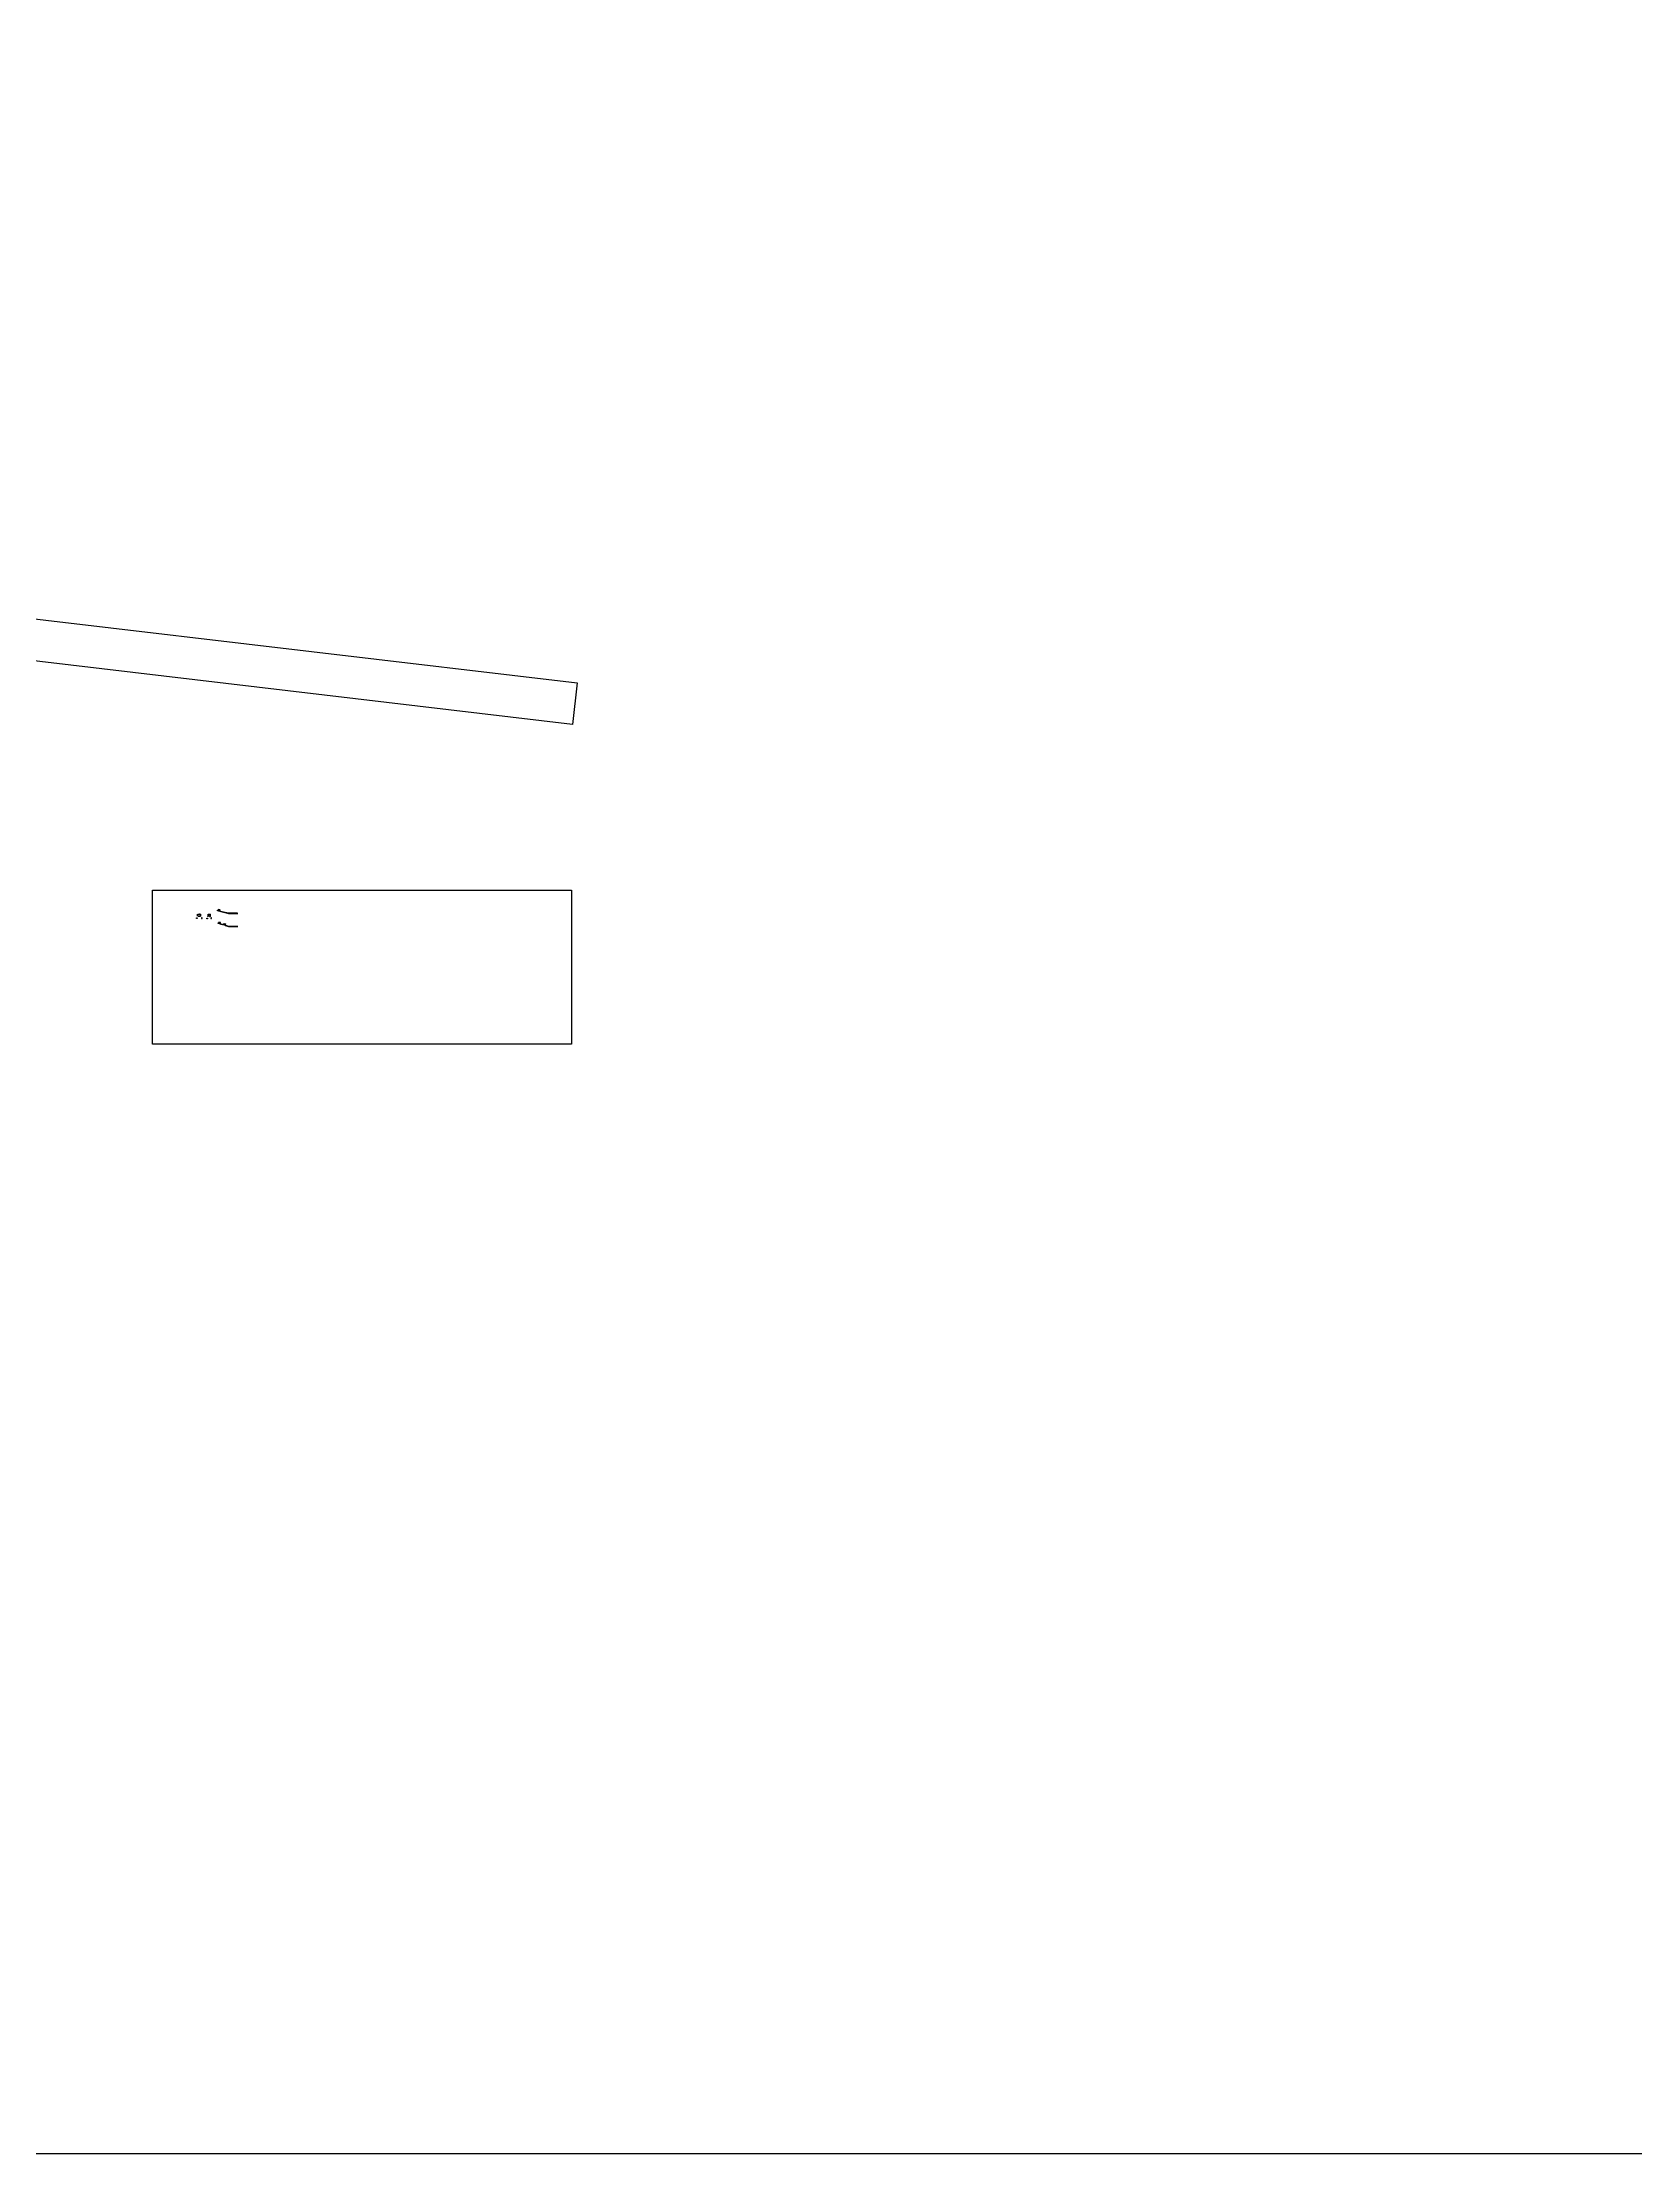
# Model space of a CAD drawing. Extents: x -2575501 to 16617496, y -2334620 to 1078419.
# Drawn here: x 12970839 to 14186391, y -2334620 to -724464 of the extents above; entities that cross this region are included whole.
import ezdxf

# ---------------------------------------------------------------- set-up
doc = ezdxf.new("R2010")
doc.units = 0
doc.header["$LTSCALE"] = 10
doc.header["$MEASUREMENT"] = 0
doc.layers.add('W-FLOAT_BOWL浮筒', color=253, linetype='Continuous')
doc.layers.add('固定锚', color=5, linetype='Continuous')
doc.styles.add('STANDARD_T3', font='simplex.shx', dxfattribs={"width": 0.7, "bigfont": 'gbcbig.shx'})
doc.dimstyles.new('W&&30', dxfattribs={"dimtxt": 105, "dimasz": 30, "dimexe": 75, "dimexo": 90, "dimgap": 30, "dimtad": 1, "dimdec": 0, "dimzin": 0, "dimdsep": 46, "dimtxsty": 'STANDARD_T3', "dimcen": 0.09, "dimclrd": 1, "dimclre": 1, "dimclrt": 7, "dimazin": 2, "dimtfac": 1, "dimtdec": 0, "dimtix": 1, "dimtmove": 2, "dimatfit": 3, "dimfxl": 100, "dimtolj": 1, "dimtzin": 0, "dimarcsym": 0})
doc.dimstyles.new('W&&40', dxfattribs={"dimtxt": 140, "dimasz": 40, "dimexe": 100, "dimexo": 120, "dimgap": 40, "dimtad": 1, "dimdec": 0, "dimzin": 0, "dimdsep": 46, "dimtxsty": 'STANDARD_T3', "dimcen": 0.09, "dimclrd": 1, "dimclre": 1, "dimclrt": 7, "dimazin": 2, "dimtfac": 1, "dimtdec": 0, "dimtix": 1, "dimtmove": 2, "dimatfit": 3, "dimfxl": 100, "dimtolj": 1, "dimtzin": 0, "dimarcsym": 0})

# ---------------------------------------------------------------- blocks, each defined once
blk = doc.blocks.new('*D11')
at = {"layer": 'Defpoints', "color": 0, "transparency": 16777216}
for p in [(13089388, -1390920, 0), (13091888, -1389386), (13091888, -1390884, 0)]:
    blk.add_point(p, dxfattribs=at)
at = {"layer": 'W-FLOAT_BOWL浮筒', "color": 1, "lineweight": -2, "transparency": 16777216}
for p, q in [((13089388, -1390800), (13089388, -1389286)), ((13089428, -1389386), (13091848, -1389386)), ((13091888, -1390764), (13091888, -1389286))]:
    blk.add_line(p, q, dxfattribs=at)
at = {"layer": 'W-FLOAT_BOWL浮筒', "color": 1, "transparency": 16777216}
for points in [[(13089428, -1389379), (13089428, -1389393), (13089388, -1389386)], [(13091848, -1389379), (13091848, -1389393), (13091888, -1389386)]]:
    blk.add_solid(points, dxfattribs=at)
at = {"layer": 'W-FLOAT_BOWL浮筒', "color": 7, "transparency": 16777216, "insert": (13090638, -1389276), "char_height": 140, "attachment_point": 5, "style": 'STANDARD_T3'}
blk.add_mtext('\\A1;2500', dxfattribs=at)
blk = doc.blocks.new('侧面螺丝组2')
for points in [[(-40, 0), (40, 0), (40, -5), (-40, -5)], [(-25, -5), (25, -5), (25, -35), (-25, -35)]]:
    blk.add_lwpolyline(points, close=True)
for points in [[(-25, -5), (-38, -5), (-38, -26, 0.41421356), (-33, -31), (-25, -31)], [(25, -5), (38, -5), (38, -26, -0.41421356), (33, -31), (25, -31)]]:
    blk.add_lwpolyline(points, format="xyb", close=True)
blk = doc.blocks.new('*D15')
at = {"layer": 'Defpoints', "color": 0, "transparency": 16777216}
for p in [(13097299, -1390946, 0), (13099299, -1389412), (13099299, -1390888, 0)]:
    blk.add_point(p, dxfattribs=at)
at = {"layer": 'W-FLOAT_BOWL浮筒', "color": 1, "lineweight": -2, "transparency": 16777216}
for p, q in [((13097299, -1390856), (13097299, -1389337)), ((13097329, -1389412), (13099269, -1389412)), ((13099299, -1390798), (13099299, -1389337))]:
    blk.add_line(p, q, dxfattribs=at)
at = {"layer": 'W-FLOAT_BOWL浮筒', "color": 1, "transparency": 16777216}
for points in [[(13097329, -1389407), (13097329, -1389417), (13097299, -1389412)], [(13099269, -1389407), (13099269, -1389417), (13099299, -1389412)]]:
    blk.add_solid(points, dxfattribs=at)
at = {"layer": 'W-FLOAT_BOWL浮筒', "color": 7, "transparency": 16777216, "insert": (13098299, -1389329), "char_height": 105, "attachment_point": 5, "style": 'STANDARD_T3'}
blk.add_mtext('\\A1;2000', dxfattribs=at)
blk = doc.blocks.new('*D16')
at = {"layer": 'Defpoints', "color": 0, "transparency": 16777216}
for p in [(13097576, -1390785), (13097799, -1389685), (13097878, -1390785, 0)]:
    blk.add_point(p, dxfattribs=at)
at = {"layer": 'W-FLOAT_BOWL浮筒', "color": 1, "lineweight": -2, "transparency": 16777216}
for p, q in [((13097709, -1389685), (13097501, -1389685)), ((13097788, -1390785), (13097501, -1390785)), ((13097576, -1389715), (13097576, -1390755))]:
    blk.add_line(p, q, dxfattribs=at)
at = {"layer": 'W-FLOAT_BOWL浮筒', "color": 1, "transparency": 16777216}
for points in [[(13097571, -1389715), (13097581, -1389715), (13097576, -1389685)], [(13097571, -1390755), (13097581, -1390755), (13097576, -1390785)]]:
    blk.add_solid(points, dxfattribs=at)
at = {"layer": 'W-FLOAT_BOWL浮筒', "color": 7, "transparency": 16777216, "insert": (13097494, -1390235), "char_height": 105, "attachment_point": 5, "rotation": 90, "style": 'STANDARD_T3'}
blk.add_mtext('\\A1;1100', dxfattribs=at)
blk = doc.blocks.new('*D1398')
at = {"layer": 'Defpoints', "color": 0, "transparency": 16777216}
for p in [(13091388, -1389659), (13091388, -1390759), (13091758, -1389659)]:
    blk.add_point(p, dxfattribs=at)
at = {"layer": 'W-FLOAT_BOWL浮筒', "color": 1, "lineweight": -2, "transparency": 16777216}
for p, q in [((13091508, -1389659), (13091858, -1389659)), ((13091508, -1390759), (13091858, -1390759)), ((13091758, -1390719), (13091758, -1389699))]:
    blk.add_line(p, q, dxfattribs=at)
at = {"layer": 'W-FLOAT_BOWL浮筒', "color": 1, "transparency": 16777216}
for points in [[(13091752, -1389699), (13091765, -1389699), (13091758, -1389659)], [(13091752, -1390719), (13091765, -1390719), (13091758, -1390759)]]:
    blk.add_solid(points, dxfattribs=at)
at = {"layer": 'W-FLOAT_BOWL浮筒', "color": 7, "transparency": 16777216, "insert": (13091648, -1390209), "char_height": 140, "attachment_point": 5, "rotation": 90, "style": 'STANDARD_T3'}
blk.add_mtext('\\A1;1100', dxfattribs=at)

msp = doc.modelspace()

# ---------------------------------------------------------------- linework, layer by layer
for p, q in [((13089382.7, -1390909.6, 0), (13089342.7, -1390909.6, 0)), ((13089382.7, -1390911.6, 0), (13089342.7, -1390915.6, 0)), ((13089382.7, -1390913.6, 0), (13089342.7, -1390917.6, 0)), ((13089382.7, -1390917.6, 0), (13089342.7, -1390921.6, 0)), ((13089382.7, -1390919.6, 0), (13089342.7, -1390923.6, 0)), ((13089382.7, -1390923.6, 0), (13089342.7, -1390927.6, 0)), ((13089382.7, -1390925.6, 0), (13089342.7, -1390929.6, 0)), ((13089382.7, -1390929.6, 0), (13089342.7, -1390933.6, 0)), ((13089382.7, -1390931.6, 0), (13089342.7, -1390935.6, 0)), ((13089382.7, -1390935.6, 0), (13089342.7, -1390939.6, 0)), ((13089382.7, -1390937.6, 0), (13089342.7, -1390941.6, 0)), ((13089382.7, -1390941.6, 0), (13089342.7, -1390945.6, 0)), ((13089382.7, -1390943.6, 0), (13089342.7, -1390947.6, 0)), ((13089382.7, -1390947.6, 0), (13089342.7, -1390951.6, 0)), ((13089382.7, -1390949.6, 0), (13089342.7, -1390953.6, 0)), ((13089382.7, -1390953.6, 0), (13089342.7, -1390957.6, 0)), ((13089382.7, -1390955.6, 0), (13089342.7, -1390959.6, 0)), ((13089382.7, -1390959.6, 0), (13089342.7, -1390963.6, 0)), ((13089382.7, -1390961.6, 0), (13089342.7, -1390965.6, 0)), ((13089382.7, -1390965.6, 0), (13089342.7, -1390969.6, 0)), ((13089382.7, -1390967.6, 0), (13089342.7, -1390971.6, 0)), ((13089382.7, -1390971.6, 0), (13089342.7, -1390975.6, 0)), ((13089382.7, -1390973.6, 0), (13089342.7, -1390977.6, 0)), ((13089382.7, -1390977.6, 0), (13089342.7, -1390981.6, 0)), ((13089382.7, -1390979.6, 0), (13089342.7, -1390983.6, 0)), ((13089382.7, -1390983.6, 0), (13089342.7, -1390987.6, 0)), ((13089382.7, -1390985.6, 0), (13089342.7, -1390989.6, 0)), ((13089382.7, -1390884.6, 0), (13089382.7, -1390909.6, 0)), ((13089802.2, -1390776.8), (13089832.1, -1390803.7)), ((13089808.9, -1390759.4), (13089966.9, -1390759.4)), ((13089835.4, -1390823.8), (13089835.4, -1390811.2)), ((13089839.1, -1390851), (13089860.2, -1390868.1)), ((13089845.4, -1390806.7), (13089930.4, -1390806.7)), ((13089858.9, -1390965), (13089858.9, -1390958.9)), ((13089861.9, -1390955.9), (13089863.9, -1390955.9)), ((13089863.9, -1390973.9), (13089863.9, -1390875.9)), ((13089863.9, -1390973.9), (13089869.5, -1391001.9)), ((13089863.9, -1390973.9), (13089911.9, -1390973.9)), ((13089868.7, -1390871.1), (13089907.1, -1390871.1)), ((13089872, -1391003.9), (13089903.9, -1391003.9)), ((13089881.9, -1390964.9), (13089881.9, -1390959.6)), ((13089893.9, -1390964.9), (13089893.9, -1390959.6)), ((13089911.9, -1390973.9), (13089906.3, -1391001.9)), ((13089911.9, -1390973.9), (13089911.9, -1390875.9)), ((13089913.9, -1390955.9), (13089911.9, -1390955.9)), ((13089936.7, -1390851), (13089915.6, -1390868.1)), ((13089916.9, -1390965), (13089916.9, -1390958.9)), ((13089940.4, -1390823.8), (13089940.4, -1390811.2)), ((13089973.6, -1390776.8), (13089943.7, -1390803.7)), ((13090302.2, -1390776.8), (13090332.1, -1390803.7)), ((13090308.9, -1390759.4), (13090466.9, -1390759.4)), ((13090335.4, -1390823.8), (13090335.4, -1390811.2)), ((13090339.1, -1390851), (13090360.2, -1390868.1)), ((13090345.4, -1390806.7), (13090430.4, -1390806.7)), ((13090358.9, -1390965), (13090358.9, -1390958.9)), ((13090361.9, -1390955.9), (13090363.9, -1390955.9)), ((13090363.9, -1390973.9), (13090363.9, -1390875.9)), ((13090363.9, -1390973.9), (13090369.5, -1391001.9)), ((13090363.9, -1390973.9), (13090411.9, -1390973.9)), ((13090368.7, -1390871.1), (13090407.1, -1390871.1)), ((13090372, -1391003.9), (13090403.9, -1391003.9)), ((13090381.9, -1390964.9), (13090381.9, -1390959.6)), ((13090393.9, -1390964.9), (13090393.9, -1390959.6)), ((13090411.9, -1390973.9), (13090406.3, -1391001.9)), ((13090411.9, -1390973.9), (13090411.9, -1390875.9)), ((13090413.9, -1390955.9), (13090411.9, -1390955.9)), ((13090436.7, -1390851), (13090415.6, -1390868.1)), ((13090416.9, -1390965), (13090416.9, -1390958.9)), ((13090440.4, -1390823.8), (13090440.4, -1390811.2)), ((13090473.6, -1390776.8), (13090443.7, -1390803.7)), ((13090802.2, -1390776.8), (13090832.1, -1390803.7)), ((13090808.9, -1390759.4), (13090966.9, -1390759.4)), ((13090835.4, -1390823.8), (13090835.4, -1390811.2)), ((13090839.1, -1390851), (13090860.2, -1390868.1)), ((13090845.4, -1390806.7), (13090930.4, -1390806.7)), ((13090858.9, -1390965), (13090858.9, -1390958.9)), ((13090861.9, -1390955.9), (13090863.9, -1390955.9)), ((13090863.9, -1390973.9), (13090863.9, -1390875.9)), ((13090863.9, -1390973.9), (13090869.5, -1391001.9)), ((13090863.9, -1390973.9), (13090911.9, -1390973.9)), ((13090868.7, -1390871.1), (13090907.1, -1390871.1)), ((13090872, -1391003.9), (13090903.9, -1391003.9)), ((13090881.9, -1390964.9), (13090881.9, -1390959.6)), ((13090893.9, -1390964.9), (13090893.9, -1390959.6)), ((13090911.9, -1390973.9), (13090906.3, -1391001.9)), ((13090911.9, -1390973.9), (13090911.9, -1390875.9)), ((13090913.9, -1390955.9), (13090911.9, -1390955.9)), ((13090936.7, -1390851), (13090915.6, -1390868.1)), ((13090916.9, -1390965), (13090916.9, -1390958.9)), ((13090940.4, -1390823.8), (13090940.4, -1390811.2)), ((13090973.6, -1390776.8), (13090943.7, -1390803.7)), ((13091892.8, -1390862.4, 0), (13091892.8, -1390887.4, 0)), ((13091892.8, -1390887.4, 0), (13091932.8, -1390887.4, 0)), ((13091892.8, -1390889.4, 0), (13091932.8, -1390893.3, 0)), ((13091892.8, -1390891.4, 0), (13091932.8, -1390895.4, 0)), ((13091892.8, -1390895.4, 0), (13091932.8, -1390899.3, 0)), ((13091892.8, -1390897.4, 0), (13091932.8, -1390901.4, 0)), ((13091892.8, -1390901.4, 0), (13091932.8, -1390905.3, 0)), ((13091892.8, -1390903.4, 0), (13091932.8, -1390907.4, 0)), ((13091892.8, -1390907.4, 0), (13091932.8, -1390911.3, 0)), ((13091892.8, -1390909.4, 0), (13091932.8, -1390913.4, 0)), ((13091892.8, -1390913.4, 0), (13091932.8, -1390917.3, 0)), ((13091892.8, -1390915.4, 0), (13091932.8, -1390919.4, 0)), ((13091892.8, -1390919.4, 0), (13091932.8, -1390923.3, 0)), ((13091892.8, -1390921.4, 0), (13091932.8, -1390925.4, 0)), ((13091892.8, -1390925.4, 0), (13091932.8, -1390929.3, 0)), ((13091892.8, -1390927.4, 0), (13091932.8, -1390931.4, 0)), ((13091892.8, -1390931.4, 0), (13091932.8, -1390935.3, 0)), ((13091892.8, -1390933.4, 0), (13091932.8, -1390937.4, 0)), ((13091892.8, -1390937.4, 0), (13091932.8, -1390941.3, 0)), ((13091892.8, -1390939.4, 0), (13091932.8, -1390943.4, 0)), ((13091892.8, -1390943.4, 0), (13091932.8, -1390947.3, 0)), ((13091892.8, -1390945.4, 0), (13091932.8, -1390949.4, 0)), ((13091892.8, -1390949.4, 0), (13091932.8, -1390953.3, 0)), ((13091892.8, -1390951.4, 0), (13091932.8, -1390955.4, 0)), ((13091892.8, -1390955.4, 0), (13091932.8, -1390959.3, 0)), ((13091892.8, -1390957.4, 0), (13091932.8, -1390961.4, 0)), ((13091892.8, -1390961.4, 0), (13091932.8, -1390965.3, 0)), ((13091892.8, -1390963.4, 0), (13091932.8, -1390967.4, 0)), ((13097293.8, -1390935.4, 0), (13097253.8, -1390935.4, 0)), ((13097293.8, -1390937.4, 0), (13097253.8, -1390941.4, 0)), ((13097293.8, -1390939.4, 0), (13097253.8, -1390943.4, 0)), ((13097293.8, -1390943.4, 0), (13097253.8, -1390947.4, 0)), ((13097293.8, -1390945.4, 0), (13097253.8, -1390949.4, 0)), ((13097293.8, -1390949.4, 0), (13097253.8, -1390953.4, 0)), ((13097293.8, -1390951.4, 0), (13097253.8, -1390955.4, 0)), ((13097293.8, -1390955.4, 0), (13097253.8, -1390959.4, 0)), ((13097293.8, -1390957.4, 0), (13097253.8, -1390961.4, 0)), ((13097293.8, -1390961.4, 0), (13097253.8, -1390965.4, 0)), ((13097293.8, -1390963.4, 0), (13097253.8, -1390967.4, 0)), ((13097293.8, -1390967.4, 0), (13097253.8, -1390971.4, 0)), ((13097293.8, -1390969.4, 0), (13097253.8, -1390973.4, 0)), ((13097293.8, -1390973.4, 0), (13097253.8, -1390977.4, 0)), ((13097293.8, -1390975.4, 0), (13097253.8, -1390979.4, 0)), ((13097293.8, -1390979.4, 0), (13097253.8, -1390983.4, 0)), ((13097293.8, -1390981.4, 0), (13097253.8, -1390985.4, 0)), ((13097293.8, -1390985.4, 0), (13097253.8, -1390989.4, 0)), ((13097293.8, -1390987.4, 0), (13097253.8, -1390991.4, 0)), ((13097293.8, -1390991.4, 0), (13097253.8, -1390995.4, 0)), ((13097293.8, -1390993.4, 0), (13097253.8, -1390997.4, 0)), ((13097293.8, -1390997.4, 0), (13097253.8, -1391001.4, 0)), ((13097293.8, -1390999.4, 0), (13097253.8, -1391003.4, 0)), ((13097293.8, -1391003.4, 0), (13097253.8, -1391007.4, 0)), ((13097293.8, -1391005.4, 0), (13097253.8, -1391009.4, 0)), ((13097293.8, -1391009.4, 0), (13097253.8, -1391013.4, 0)), ((13097293.8, -1391011.4, 0), (13097253.8, -1391015.4, 0)), ((13097293.8, -1390910.4, 0), (13097293.8, -1390935.4, 0)), ((13098213.3, -1390802.7), (13098243.2, -1390829.6)), ((13098220, -1390785.2), (13098378, -1390785.2)), ((13098246.5, -1390849.7), (13098246.5, -1390837)), ((13098250.2, -1390876.9), (13098271.3, -1390893.9)), ((13098256.5, -1390832.5), (13098341.5, -1390832.5)), ((13098270, -1390990.9), (13098270, -1390984.7)), ((13098273, -1390981.7), (13098275, -1390981.7)), ((13098275, -1390999.7), (13098275, -1390901.7)), ((13098275, -1390999.7), (13098280.6, -1391027.7)), ((13098275, -1390999.7), (13098323, -1390999.7)), ((13098279.8, -1390896.9), (13098318.2, -1390896.9)), ((13098283, -1391029.7), (13098314.9, -1391029.7)), ((13098293, -1390990.7), (13098293, -1390985.4)), ((13098305, -1390990.7), (13098305, -1390985.4)), ((13098323, -1390999.7), (13098317.4, -1391027.7)), ((13098323, -1390999.7), (13098323, -1390901.7)), ((13098325, -1390981.7), (13098323, -1390981.7)), ((13098347.8, -1390876.9), (13098326.7, -1390893.9)), ((13098328, -1390990.9), (13098328, -1390984.7)), ((13098351.5, -1390849.7), (13098351.5, -1390837)), ((13098384.7, -1390802.7), (13098354.8, -1390829.6)), ((13099303.8, -1390888.2, 0), (13099303.8, -1390913.2, 0)), ((13099303.8, -1390913.2, 0), (13099343.8, -1390913.2, 0)), ((13099303.8, -1390915.2, 0), (13099343.8, -1390919.2, 0)), ((13099303.8, -1390917.2, 0), (13099343.8, -1390921.2, 0)), ((13099303.8, -1390921.2, 0), (13099343.8, -1390925.2, 0)), ((13099303.8, -1390923.2, 0), (13099343.8, -1390927.2, 0)), ((13099303.8, -1390927.2, 0), (13099343.8, -1390931.2, 0)), ((13099303.8, -1390929.2, 0), (13099343.8, -1390933.2, 0)), ((13099303.8, -1390933.2, 0), (13099343.8, -1390937.2, 0)), ((13099303.8, -1390935.2, 0), (13099343.8, -1390939.2, 0)), ((13099303.8, -1390939.2, 0), (13099343.8, -1390943.2, 0)), ((13099303.8, -1390941.2, 0), (13099343.8, -1390945.2, 0)), ((13099303.8, -1390945.2, 0), (13099343.8, -1390949.2, 0)), ((13099303.8, -1390947.2, 0), (13099343.8, -1390951.2, 0)), ((13099303.8, -1390951.2, 0), (13099343.8, -1390955.2, 0)), ((13099303.8, -1390953.2, 0), (13099343.8, -1390957.2, 0)), ((13099303.8, -1390957.2, 0), (13099343.8, -1390961.2, 0)), ((13099303.8, -1390959.2, 0), (13099343.8, -1390963.2, 0)), ((13099303.8, -1390963.2, 0), (13099343.8, -1390967.2, 0)), ((13099303.8, -1390965.2, 0), (13099343.8, -1390969.2, 0)), ((13099303.8, -1390969.2, 0), (13099343.8, -1390973.2, 0)), ((13099303.8, -1390971.2, 0), (13099343.8, -1390975.2, 0)), ((13099303.8, -1390975.2, 0), (13099343.8, -1390979.2, 0)), ((13099303.8, -1390977.2, 0), (13099343.8, -1390981.2, 0)), ((13099303.8, -1390981.2, 0), (13099343.8, -1390985.2, 0)), ((13099303.8, -1390983.2, 0), (13099343.8, -1390987.2, 0)), ((13099303.8, -1390987.2, 0), (13099343.8, -1390991.2, 0)), ((13099303.8, -1390989.2, 0), (13099343.8, -1390993.2, 0))]:
    msp.add_line(p, q)
at = {"ltscale": 0.1}
for p, q in [((13089869.5, -1391001.9), (13089869.9, -1391003.9)), ((13089869.9, -1391003.9), (13089872, -1391003.9)), ((13089903.9, -1391003.9), (13089905.9, -1391003.9)), ((13089906.3, -1391001.9), (13089905.9, -1391003.9)), ((13090369.5, -1391001.9), (13090369.9, -1391003.9)), ((13090369.9, -1391003.9), (13090372, -1391003.9)), ((13090403.9, -1391003.9), (13090405.9, -1391003.9)), ((13090406.3, -1391001.9), (13090405.9, -1391003.9)), ((13090869.5, -1391001.9), (13090869.9, -1391003.9)), ((13090869.9, -1391003.9), (13090872, -1391003.9)), ((13090903.9, -1391003.9), (13090905.9, -1391003.9)), ((13090906.3, -1391001.9), (13090905.9, -1391003.9)), ((13098280.6, -1391027.7), (13098281, -1391029.7)), ((13098281, -1391029.7), (13098283, -1391029.7)), ((13098314.9, -1391029.7), (13098317, -1391029.7)), ((13098317.4, -1391027.7), (13098317, -1391029.7))]:
    msp.add_line(p, q, dxfattribs=at)
for points in [[(9085164.9, 885691.3), (16617495.9, 885691.3), (16617495.9, -2334620), (9085164.9, -2334620)], [(12567961.7, -1117372.1), (13378956.6, -1213082.9), (13375225.7, -1244695.8), (12562371.9, -1148765.6)], [(13054979.4, -1370961.5), (13374685.1, -1370961.5), (13374685.1, -1488399.3), (13054979.4, -1488399.3)], [(13104505.4, -1386391.1), (13105285.4, -1386391.1), (13105285.4, -1386799.7), (13104505.4, -1386799.7)], [(13104943.8, -1396058.2), (13105723.8, -1396058.2), (13105723.8, -1396466.7), (13104943.8, -1396466.7)], [(13106447.7, -1386517.9), (13106488.2, -1386161.2), (13106362.2, -1385977.5), (13105190.7, -1385844.4), (13105032.9, -1385990.2), (13104991.7, -1386352.5)], [(13106886.1, -1396185), (13106926.6, -1395828.3), (13106800.6, -1395644.6), (13105629.1, -1395511.5), (13105471.3, -1395657.3), (13105430.1, -1396019.6)], [(13108861.4, -1397017.2), (13109448.3, -1397017.2), (13109448.3, -1397425.8), (13108861.4, -1397425.8)], [(13109342.8, -1396966.9), (13109435.4, -1396620), (13109619.8, -1396495), (13110758.9, -1396799.1), (13110852.6, -1396992.5), (13110758.5, -1397344.8)]]:
    msp.add_lwpolyline(points, close=True)
at = {"elevation": 0}
for points in [[(13089330.2, -1390864.6), (13089395.2, -1390864.6, -0.414213562), (13089400.2, -1390869.6), (13089400.2, -1390879.6, -0.414213562), (13089395.2, -1390884.6), (13089330.2, -1390884.6, -0.414213562), (13089325.2, -1390879.6), (13089325.2, -1390869.6, -0.414213562)], [(13089342.7, -1390884.6), (13089382.7, -1390884.6), (13089382.7, -1390994.6, -0.414213562), (13089377.7, -1390999.6), (13089347.7, -1390999.6, -0.414213562), (13089342.7, -1390994.6)], [(13091945.3, -1390842.4), (13091880.3, -1390842.4, 0.414213562), (13091875.3, -1390847.4), (13091875.3, -1390857.4, 0.414213562), (13091880.3, -1390862.4), (13091945.3, -1390862.4, 0.414213562), (13091950.3, -1390857.4), (13091950.3, -1390847.4, 0.414213562)], [(13091932.8, -1390862.4), (13091892.8, -1390862.4), (13091892.8, -1390972.4, 0.414213562), (13091897.8, -1390977.4), (13091927.8, -1390977.4, 0.414213562), (13091932.8, -1390972.4)], [(13097241.3, -1390890.4), (13097306.3, -1390890.4, -0.414213562), (13097311.3, -1390895.4), (13097311.3, -1390905.4, -0.414213562), (13097306.3, -1390910.4), (13097241.3, -1390910.4, -0.414213562), (13097236.3, -1390905.4), (13097236.3, -1390895.4, -0.414213562)], [(13097253.8, -1390910.4), (13097293.8, -1390910.4), (13097293.8, -1391020.4, -0.414213562), (13097288.8, -1391025.4), (13097258.8, -1391025.4, -0.414213562), (13097253.8, -1391020.4)], [(13099356.3, -1390868.2), (13099291.3, -1390868.2, 0.414213562), (13099286.3, -1390873.2), (13099286.3, -1390883.2, 0.414213562), (13099291.3, -1390888.2), (13099356.3, -1390888.2, 0.414213562), (13099361.3, -1390883.2), (13099361.3, -1390873.2, 0.414213562)], [(13099343.8, -1390888.2), (13099303.8, -1390888.2), (13099303.8, -1390998.2, 0.414213562), (13099308.8, -1391003.2), (13099338.8, -1391003.2, 0.414213562), (13099343.8, -1390998.2)]]:
    msp.add_lwpolyline(points, format="xyb", close=True, dxfattribs=at)
at = {"color": 5, "const_width": 500}
for points in [[(13105456.7, -1386575.2, 0.035948554), (13112996.3, -1388294.7), (13119970, -1388294.7)], [(13105956.1, -1396265.5, 0.015168994), (13108761, -1397045.6)], [(13109994.9, -1397350.1, 0.033182705), (13113090, -1398458.4), (13120063.7, -1398458.4)]]:
    msp.add_lwpolyline(points, format="xyb", dxfattribs=at)
for points in [[(13105279, -1386783.4, 0.039375301), (13112985.2, -1388825.7), (13119970, -1388825.7)], [(13105723.8, -1396466.7, 0.004215553), (13107209.6, -1397082.1, 0.179269529), (13109443.6, -1397237, 0.161246631), (13111324.4, -1398223, 0.017624732), (13112985.2, -1398796.6), (13119970, -1398796.6)]]:
    msp.add_lwpolyline(points, format="xyb")
for centre, radius, start, end in [((13089808.9, -1390769.4), 10, 90, 228.0009156), ((13089844.4, -1390833.9), 13.5, 126.5657369, 231), ((13089825.4, -1390811.2), 10, 0, 48.0009156), ((13089845.4, -1390843.3), 10, 184.1478825, 231), ((13089853.4, -1390818.3), 31.4, 236.1380562, 303.556922), ((13089853.4, -1390849.4), 31.4, 56.4165797, 122.8530887), ((13089861.9, -1390958.9), 3, 90, 180), ((13089853.9, -1390875.9), 10, 0, 51), ((13089872, -1391001.4), 2.5, 191.3099324, 270), ((13089862.4, -1390833.9), 13.5, 308.3696395, 51.901063), ((13089884.9, -1390959.6), 3, 115.3769336, 180), ((13089887.9, -1390965.9), 10, 64.6230664, 115.3769336), ((13089890.9, -1390959.6), 3, 0, 64.6230664), ((13089913.4, -1390833.9), 13.5, 128.098937, 231.6303605), ((13089903.9, -1391001.4), 2.5, 270, 348.6900676), ((13089922.4, -1390818.3), 31.4, 236.4385283, 303.8664935), ((13089922.4, -1390849.4), 31.3, 57.1287192, 123.6019394), ((13089921.9, -1390875.9), 10, 129, 180), ((13089913.9, -1390958.9), 3, 0, 90), ((13089930.4, -1390843.3), 10, 309, 355.8521175), ((13089931.4, -1390833.9), 13.5, 309, 53.4342631), ((13089950.4, -1390811.2), 10, 131.9990844, 180), ((13089966.9, -1390769.4), 10, 311.9990844, 90), ((13090308.9, -1390769.4), 10, 90, 228.0009156), ((13090344.4, -1390833.9), 13.5, 126.5657369, 231), ((13090325.4, -1390811.2), 10, 0, 48.0009156), ((13090345.4, -1390843.3), 10, 184.1478825, 231), ((13090353.4, -1390818.3), 31.4, 236.1380562, 303.556922), ((13090353.4, -1390849.4), 31.4, 56.4165797, 122.8530887), ((13090361.9, -1390958.9), 3, 90, 180), ((13090353.9, -1390875.9), 10, 0, 51), ((13090372, -1391001.4), 2.5, 191.3099324, 270), ((13090362.4, -1390833.9), 13.5, 308.3696395, 51.901063), ((13090384.9, -1390959.6), 3, 115.3769336, 180), ((13090387.9, -1390965.9), 10, 64.6230664, 115.3769336), ((13090390.9, -1390959.6), 3, 0, 64.6230664), ((13090413.4, -1390833.9), 13.5, 128.098937, 231.6303605), ((13090403.9, -1391001.4), 2.5, 270, 348.6900676), ((13090422.4, -1390818.3), 31.4, 236.4385283, 303.8664935), ((13090422.4, -1390849.4), 31.3, 57.1287192, 123.6019394), ((13090421.9, -1390875.9), 10, 129, 180), ((13090413.9, -1390958.9), 3, 0, 90), ((13090430.4, -1390843.3), 10, 309, 355.8521175), ((13090431.4, -1390833.9), 13.5, 309, 53.4342631), ((13090450.4, -1390811.2), 10, 131.9990844, 180), ((13090466.9, -1390769.4), 10, 311.9990844, 90), ((13090808.9, -1390769.4), 10, 90, 228.0009156), ((13090844.4, -1390833.9), 13.5, 126.5657369, 231), ((13090825.4, -1390811.2), 10, 0, 48.0009156), ((13090845.4, -1390843.3), 10, 184.1478825, 231), ((13090853.4, -1390818.3), 31.4, 236.1380562, 303.556922), ((13090853.4, -1390849.4), 31.4, 56.4165797, 122.8530887), ((13090861.9, -1390958.9), 3, 90, 180), ((13090853.9, -1390875.9), 10, 0, 51), ((13090872, -1391001.4), 2.5, 191.3099324, 270), ((13090862.4, -1390833.9), 13.5, 308.3696395, 51.901063), ((13090884.9, -1390959.6), 3, 115.3769336, 180), ((13090887.9, -1390965.9), 10, 64.6230664, 115.3769336), ((13090890.9, -1390959.6), 3, 0, 64.6230664), ((13090913.4, -1390833.9), 13.5, 128.098937, 231.6303605), ((13090903.9, -1391001.4), 2.5, 270, 348.6900676), ((13090922.4, -1390818.3), 31.4, 236.4385283, 303.8664935), ((13090922.4, -1390849.4), 31.3, 57.1287192, 123.6019394), ((13090921.9, -1390875.9), 10, 129, 180), ((13090913.9, -1390958.9), 3, 0, 90), ((13090930.4, -1390843.3), 10, 309, 355.8521175), ((13090931.4, -1390833.9), 13.5, 309, 53.4342631), ((13090950.4, -1390811.2), 10, 131.9990844, 180), ((13090966.9, -1390769.4), 10, 311.9990844, 90), ((13098220, -1390795.2), 10, 90, 228.0009156), ((13098255.5, -1390859.7), 13.5, 126.5657369, 231), ((13098236.5, -1390837), 10, 0, 48.0009156), ((13098256.5, -1390869.1), 10, 184.1478825, 231), ((13098264.5, -1390844.1), 31.4, 236.1380562, 303.556922), ((13098264.4, -1390875.2), 31.4, 56.4165797, 122.8530887), ((13098273, -1390984.7), 3, 90, 180), ((13098265, -1390901.7), 10, 0, 51), ((13098283, -1391027.2), 2.5, 191.3099324, 270), ((13098273.5, -1390859.7), 13.5, 308.3696395, 51.901063), ((13098296, -1390985.4), 3, 115.3769336, 180), ((13098299, -1390991.7), 10, 64.6230664, 115.3769336), ((13098302, -1390985.4), 3, 0, 64.6230664), ((13098324.5, -1390859.7), 13.5, 128.098937, 231.6303605), ((13098314.9, -1391027.2), 2.5, 270, 348.6900676), ((13098333.5, -1390875.2), 31.3, 57.1287192, 123.6019394), ((13098333.5, -1390844.1), 31.4, 236.4385283, 303.8664935), ((13098333, -1390901.7), 10, 129, 180), ((13098325, -1390984.7), 3, 0, 90), ((13098341.5, -1390869.1), 10, 309, 355.8521175), ((13098342.5, -1390859.7), 13.5, 309, 53.4342631), ((13098361.5, -1390837), 10, 131.9990844, 180), ((13098378, -1390795.2), 10, 311.9990844, 90)]:
    msp.add_arc(centre, radius, start, end)
for centre, major_axis, start_param, end_param in [((13089864.9, -1390965), (0, -9), 4.71238898, 6.115737228), ((13089887.9, -1390964.9), (0, 9), 1.570796327, 4.71238898), ((13090364.9, -1390965), (0, -9), 4.71238898, 6.115737228), ((13090387.9, -1390964.9), (0, 9), 1.570796327, 4.71238898), ((13090864.9, -1390965), (0, -9), 4.71238898, 6.115737228), ((13090887.9, -1390964.9), (0, 9), 1.570796327, 4.71238898), ((13098276, -1390990.9), (0, -9), 4.71238898, 6.115737228), ((13098299, -1390990.7), (0, 9), 1.570796327, 4.71238898)]:
    msp.add_ellipse(centre, major_axis=major_axis, ratio=0.666666667, start_param=start_param, end_param=end_param)
at = {"extrusion": (0, 0, -1)}
for centre in [(13089910.9, -1390965), (13090410.9, -1390965), (13090910.9, -1390965), (13098322, -1390990.9)]:
    msp.add_ellipse(centre, major_axis=(0, -9), ratio=0.666666667, start_param=4.71238898, end_param=6.115737228, dxfattribs=at)
at = {"layer": '固定锚', "color": 5, "elevation": 0}
for points in [[(13088479.9, -1392119.8), (13088979.9, -1392119.8), (13088979.9, -1392619.8), (13088479.9, -1392619.8)], [(13092953.5, -1392257.2), (13092453.5, -1392257.2), (13092453.5, -1392757.2), (13092953.5, -1392757.2)], [(13096408.5, -1392352.3), (13096908.5, -1392352.3), (13096908.5, -1392852.3), (13096408.5, -1392852.3)], [(13099933.9, -1392255.9), (13099433.9, -1392255.9), (13099433.9, -1392755.9), (13099933.9, -1392755.9)]]:
    msp.add_lwpolyline(points, close=True, dxfattribs=at)
at = {"layer": '固定锚', "color": 5, "const_width": 20, "elevation": 0}
for points in [[(13088979.9, -1392119.8), (13091914.3, -1391121.9), (13091914.3, -1390858.3)], [(13092453.5, -1392257.2), (13089361.9, -1391138), (13089361.9, -1390874.3)], [(13096908.5, -1392352.3), (13099330, -1391152.3), (13099330, -1390888.7)], [(13099433.9, -1392255.9), (13097273.2, -1391173.4), (13097273.2, -1390909.7)]]:
    msp.add_lwpolyline(points, dxfattribs=at)

# ---------------------------------------------------------------- block references
for p in [(13089362.7, -1390951.6, 0), (13097273.8, -1390977.4, 0)]:
    msp.add_blockref('侧面螺丝组2', p)
at = {"xscale": -1}
for p in [(13091912.8, -1390929.4, 0), (13099323.8, -1390955.2, 0)]:
    msp.add_blockref('侧面螺丝组2', p, dxfattribs=at)

# ---------------------------------------------------------------- dimensions: what is measured, and where the dimension line sits
at = {"layer": 'W-FLOAT_BOWL浮筒'}
for base, p1, p2, dimstyle, picture, middle in [((13091887.9, -1389385.9, 0), (13089387.9, -1390919.9), (13091887.9, -1390883.9), 'W&&40', '*D11', (13090637.9, -1389275.9, 0)), ((13099299, -1389411.7, 0), (13097299, -1390945.7), (13099299, -1390888.2, 0), 'W&&30', '*D15', (13098299, -1389329.2, 0))]:
    dim = msp.add_linear_dim(base=base, p1=p1, p2=p2, dimstyle=dimstyle, dxfattribs=at)
    dim.commit()
    dim.dimension.update_dxf_attribs({"geometry": picture, "text_midpoint": middle})
for base, p1, p2, dimstyle, picture, middle in [((13091758.3, -1389659.2), (13091387.8, -1390759.2), (13091387.8, -1389659.2), 'W&&40', '*D1398', (13091648.3, -1390209.2)), ((13097576.3, -1390785.2, 0), (13097799, -1389685.2, 0), (13097878, -1390785.2), 'W&&30', '*D16', (13097493.8, -1390235.2, 0))]:
    dim = msp.add_linear_dim(base=base, p1=p1, p2=p2, angle=90, dimstyle=dimstyle, dxfattribs=at)
    dim.commit()
    dim.dimension.update_dxf_attribs({"geometry": picture, "text_midpoint": middle})

doc.saveas('drawing.dxf')
